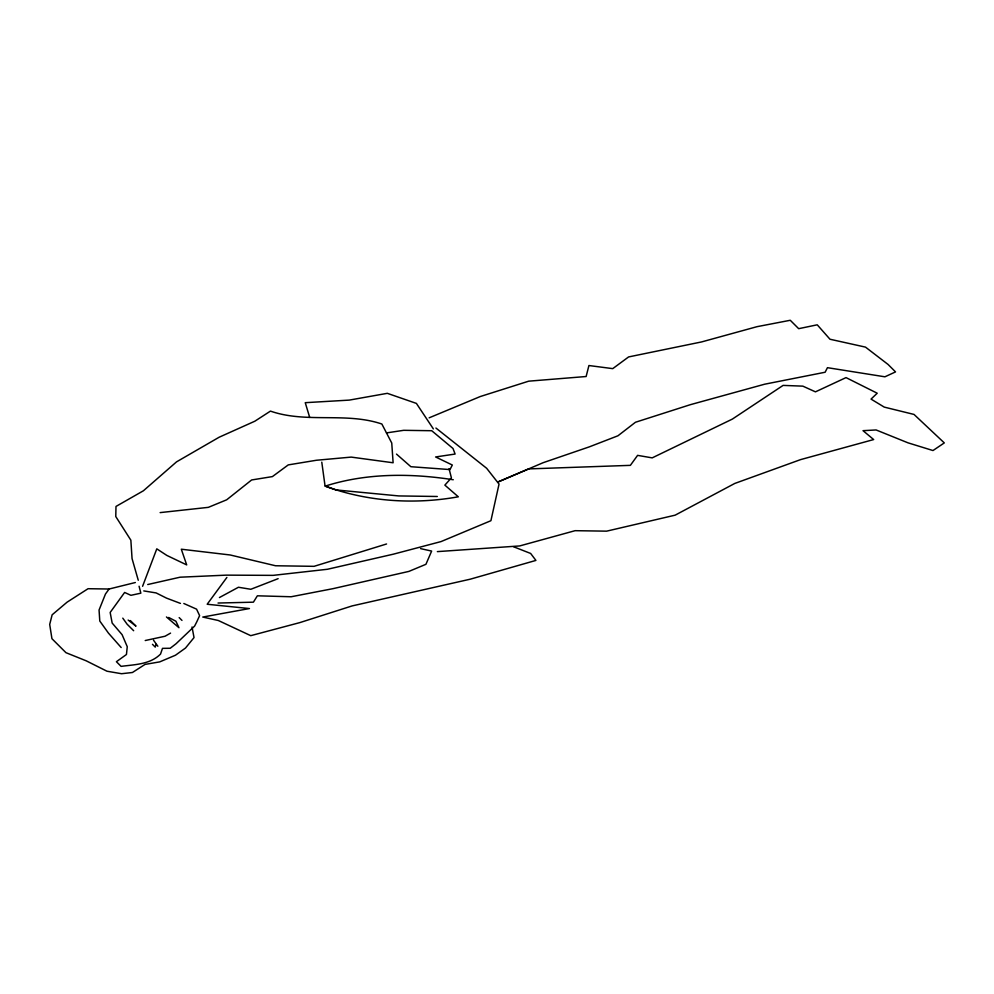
<?xml version="1.0" encoding="UTF-8"?>
<svg xmlns="http://www.w3.org/2000/svg" width="994" height="994" viewBox="0 0 994 994"><rect width="100%" height="100%" fill="white"/><g stroke="black" fill="none" stroke-linecap="round" stroke-linejoin="round"><path stroke-width="1.49" d="M155.971 644.373L155.275 647.119L152.467 644.323M142.589 586.298L156.791 548.85L166.843 555.422L186.698 564.903L181.306 549.21L230.235 554.987L275.549 565.76L314.079 566.332L386.567 543.979M135.346 582.521L109.091 589.02L105.476 594.014L99.065 610.005L99.785 621.039L108.433 633.103L121.181 647.529M226.88 577.439L207.174 604.253L249.444 608.552L202.764 617.05L218.295 620.492L250.761 635.663L299.79 622.617L352.075 605.93L470.199 579.204L535.915 560.417L530.647 553.459L513.6 546.775M170.558 633.103L165.066 636.235L145.223 640.534M219.425 597.543L238.448 587.255L250.823 589.28L278.134 578.657M429.147 417.828L480.251 396.544L528.696 381.174L586.125 376.515L588.92 365.531L612.739 368.637L628.606 356.933L701.565 341.936L757.006 326.678L790.267 320.279L798.679 328.679L817.242 324.814L829.99 339.24L865.488 347.117L888.052 364.438L895.532 371.905L884.909 376.801L827.455 367.681L825.119 372.241L764.659 384.206L690.308 404.695L635.452 422.264L617.957 435.782L589.367 446.84L543.146 462.695L498.454 481.779L528.684 468.907L630.37 465.354L637.601 455.364L652.201 457.874L732.354 419.095L783.11 385.399L802.841 386.144L815.453 391.847L846.031 377.608L877.217 393.226L871.042 399.103L884.25 407.105L914.02 414.436L944.3 442.902L932.981 450.543L907.994 442.827L876.099 429.955L863.028 430.675L873.664 439.559L800.592 459.613L734.777 483.444L675.15 515.165L606.626 531.156L575.104 530.684L519.663 545.942L437.36 551.62M147.733 584.534L180.063 577.203L226.297 575.141L273.114 575.364L327.399 569.276L393.351 554.18L441.087 541.568L490.912 520.707L499.038 484.09L486.65 468.286L435.931 428.041M386.492 432.912L403.701 430.315L431.731 430.725L453.003 448.493L455.103 454.047L435.608 456.967L452.32 465.018L449.984 469.578L410.87 466.708L396.494 454.096M160.133 512.606L208.342 507.35L226.669 499.808L251.631 479.965L272.406 476.598L288.272 464.894L316.403 460.259L351.193 457.103L393.115 462.769L391.748 443.026L381.858 424.016C345.987 411.827 306.214 423.593 270.455 411.106L254.824 421.22L219.127 437.236L176.534 461.862L143.409 490.775L115.987 506.443L115.776 516.545L130.86 540.189L132.053 558.578L138.265 580.26M218.034 603.035L253.408 602.178L257.371 595.804L291.118 596.76L333.027 588.659L408.894 571.401L425.929 564.306L431.632 551.074L420.549 548.613M437.298 496.491L398.768 495.931L336.034 489.93L325.286 486.091C366.525 472.933 410.845 473.181 453.264 479.742M109.091 589.02L88.068 588.709L67.07 602.178L52.135 614.814L49.7 624.431L51.936 638.695L65.964 652.685L86.167 660.799L106.967 671.211L121.566 673.721L132.426 672.503L145.025 664.414L159.723 661.88L175.478 655.22L185.518 648.026L194.029 637.589L192.028 626.99M143.77 590.908L156.145 592.933L166.545 598.139L180.436 603.395M183.828 603.495L196.563 609.148L199.608 615.621L196.924 621.548L194.6 626.108L176.05 643.752L170.222 648.262L162.494 648.361L160.531 654.089C150.131 664.501 134.737 664.539 121.094 666.365L116.41 661.706L126.449 654.499L127.257 646.709L122.1 634.681L112.16 623.052L110.16 612.466L124.623 592.461L130.922 595.319L140.85 593.169L139.085 586.249M168.669 617.46L175.913 621.238L178.957 627.711L166.445 616.963M128.151 620.07L135.979 626.158L130.376 620.567M179.168 617.609L181.977 620.418M133.656 630.718L127.108 624.195L122.784 618.156M153.511 640.198L157.847 646.237M433.359 428.911L416.399 403.402L387.312 393.326L349.254 400.11L305.245 402.682L309.706 417.443M449.052 468.646L451.4 477.865L444.865 485.122L458.309 496.801C414.212 504.766 367.208 501.709 325.075 486.103L321.783 462.173"/></g></svg>
